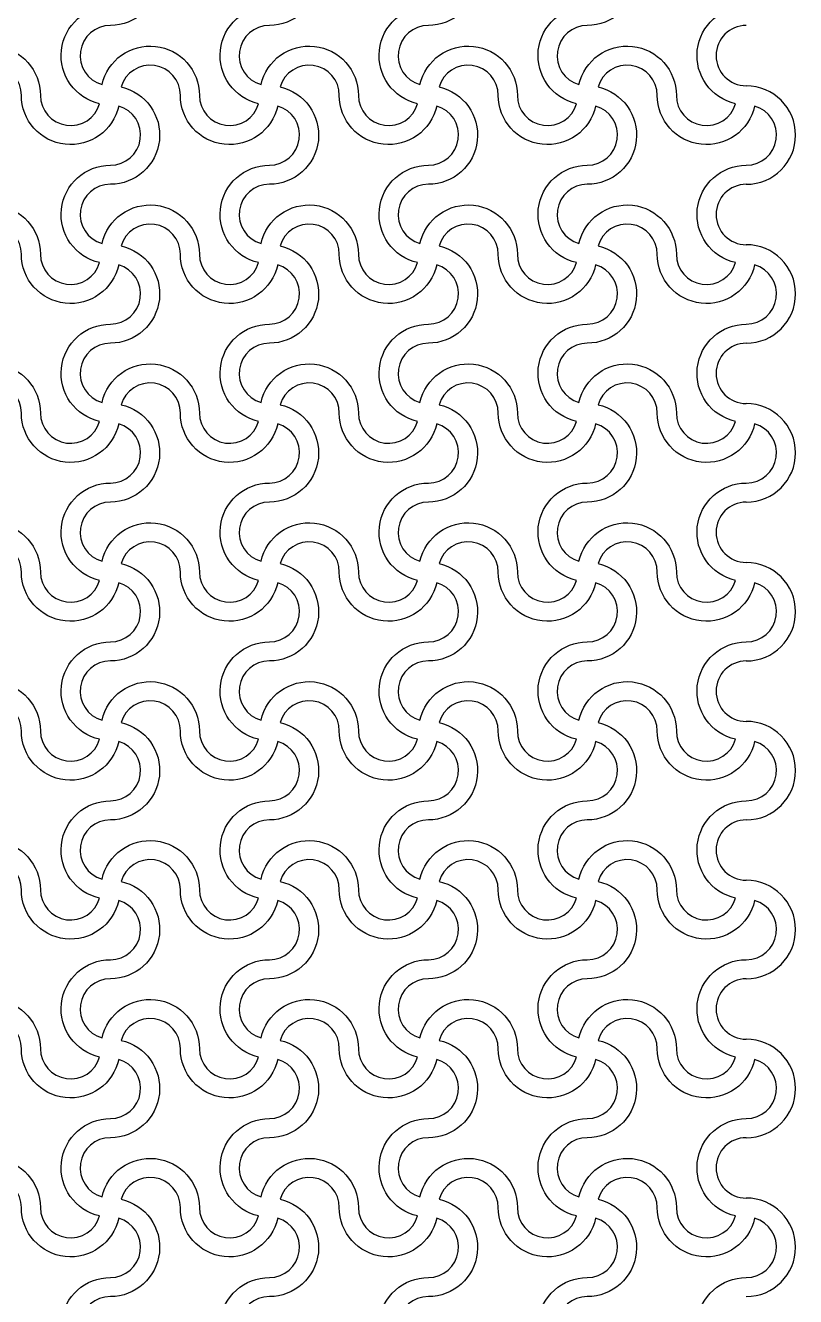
# Model space of a CAD drawing. Header units: millimetres. Extents: x 24 to 345, y 12 to 201.
# Drawn here: x 76.982 to 78.919, y 38.47 to 41.67 of the extents above; entities that cross this region are included whole.
import ezdxf

# ---------------------------------------------------------------- set-up
doc = ezdxf.new("R2010")
doc.units = ezdxf.units.MM
doc.header["$MEASUREMENT"] = 0
doc.layers.add('5th metal (rf+ground)', color=240, linetype='Continuous')

msp = doc.modelspace()

# ---------------------------------------------------------------- linework, layer by layer
at = {"layer": '5th metal (rf+ground)'}
for points in [[(77.21633, 41.86724, -0.8959788), (76.9713, 41.89421, 0.8687853), (76.82227, 41.91524, -0.8959788), (76.7953, 41.67021, 0.8687853), (76.77427, 41.52118, -0.8959788), (77.0193, 41.49421, 0.8687853), (77.16833, 41.47318, -0.8959788), (77.1953, 41.71821, 0.8687853)], [(77.21633, 41.86724, -0.8959788), (76.9713, 41.89421, 0.8687853), (76.82227, 41.91524, -0.8959788), (76.7953, 41.67021, 0.8687853), (76.77427, 41.52118, -0.8959788), (77.0193, 41.49421, 0.8687853), (77.16833, 41.47318, -0.8959788), (77.1953, 41.71821, 0.8687853)], [(77.21633, 41.86724, -0.8959788), (76.9713, 41.89421, 0.8687853), (76.82227, 41.91524, -0.8959788), (76.7953, 41.67021, 0.8687853), (76.77427, 41.52118, -0.8959788), (77.0193, 41.49421, 0.8687853), (77.16833, 41.47318, -0.8959788), (77.1953, 41.71821, 0.8687853)], [(77.21633, 41.86724, -0.8959788), (76.9713, 41.89421, 0.8687853), (76.82227, 41.91524, -0.8959788), (76.7953, 41.67021, 0.8687853), (76.77427, 41.52118, -0.8959788), (77.0193, 41.49421, 0.8687853), (77.16833, 41.47318, -0.8959788), (77.1953, 41.71821, 0.8687853)], [(77.61633, 41.86724, -0.8959788), (77.3713, 41.89421, 0.8687853), (77.22227, 41.91524, -0.8959788), (77.1953, 41.67021, 0.8687853), (77.17427, 41.52118, -0.8959788), (77.4193, 41.49421, 0.8687853), (77.56833, 41.47318, -0.8959788), (77.5953, 41.71821, 0.8687853)], [(77.61633, 41.86724, -0.8959788), (77.3713, 41.89421, 0.8687853), (77.22227, 41.91524, -0.8959788), (77.1953, 41.67021, 0.8687853), (77.17427, 41.52118, -0.8959788), (77.4193, 41.49421, 0.8687853), (77.56833, 41.47318, -0.8959788), (77.5953, 41.71821, 0.8687853)], [(77.61633, 41.86724, -0.8959788), (77.3713, 41.89421, 0.8687853), (77.22227, 41.91524, -0.8959788), (77.1953, 41.67021, 0.8687853), (77.17427, 41.52118, -0.8959788), (77.4193, 41.49421, 0.8687853), (77.56833, 41.47318, -0.8959788), (77.5953, 41.71821, 0.8687853)], [(77.61633, 41.86724, -0.8959788), (77.3713, 41.89421, 0.8687853), (77.22227, 41.91524, -0.8959788), (77.1953, 41.67021, 0.8687853), (77.17427, 41.52118, -0.8959788), (77.4193, 41.49421, 0.8687853), (77.56833, 41.47318, -0.8959788), (77.5953, 41.71821, 0.8687853)], [(78.01633, 41.86724, -0.8959788), (77.7713, 41.89421, 0.8687853), (77.62227, 41.91524, -0.8959788), (77.5953, 41.67021, 0.8687853), (77.57427, 41.52118, -0.8959788), (77.8193, 41.49421, 0.8687853), (77.96833, 41.47318, -0.8959788), (77.9953, 41.71821, 0.8687853)], [(78.01633, 41.86724, -0.8959788), (77.7713, 41.89421, 0.8687853), (77.62227, 41.91524, -0.8959788), (77.5953, 41.67021, 0.8687853), (77.57427, 41.52118, -0.8959788), (77.8193, 41.49421, 0.8687853), (77.96833, 41.47318, -0.8959788), (77.9953, 41.71821, 0.8687853)], [(78.01633, 41.86724, -0.8959788), (77.7713, 41.89421, 0.8687853), (77.62227, 41.91524, -0.8959788), (77.5953, 41.67021, 0.8687853), (77.57427, 41.52118, -0.8959788), (77.8193, 41.49421, 0.8687853), (77.96833, 41.47318, -0.8959788), (77.9953, 41.71821, 0.8687853)], [(78.01633, 41.86724, -0.8959788), (77.7713, 41.89421, 0.8687853), (77.62227, 41.91524, -0.8959788), (77.5953, 41.67021, 0.8687853), (77.57427, 41.52118, -0.8959788), (77.8193, 41.49421, 0.8687853), (77.96833, 41.47318, -0.8959788), (77.9953, 41.71821, 0.8687853)], [(78.41633, 41.86724, -0.8959788), (78.1713, 41.89421, 0.8687853), (78.02227, 41.91524, -0.8959788), (77.9953, 41.67021, 0.8687853), (77.97427, 41.52118, -0.8959788), (78.2193, 41.49421, 0.8687853), (78.36833, 41.47318, -0.8959788), (78.3953, 41.71821, 0.8687853)], [(78.41633, 41.86724, -0.8959788), (78.1713, 41.89421, 0.8687853), (78.02227, 41.91524, -0.8959788), (77.9953, 41.67021, 0.8687853), (77.97427, 41.52118, -0.8959788), (78.2193, 41.49421, 0.8687853), (78.36833, 41.47318, -0.8959788), (78.3953, 41.71821, 0.8687853)], [(78.41633, 41.86724, -0.8959788), (78.1713, 41.89421, 0.8687853), (78.02227, 41.91524, -0.8959788), (77.9953, 41.67021, 0.8687853), (77.97427, 41.52118, -0.8959788), (78.2193, 41.49421, 0.8687853), (78.36833, 41.47318, -0.8959788), (78.3953, 41.71821, 0.8687853)], [(78.41633, 41.86724, -0.8959788), (78.1713, 41.89421, 0.8687853), (78.02227, 41.91524, -0.8959788), (77.9953, 41.67021, 0.8687853), (77.97427, 41.52118, -0.8959788), (78.2193, 41.49421, 0.8687853), (78.36833, 41.47318, -0.8959788), (78.3953, 41.71821, 0.8687853)], [(78.81633, 41.86724, -0.8959788), (78.5713, 41.89421, 0.8687853), (78.42227, 41.91524, -0.8959788), (78.3953, 41.67021, 0.8687853), (78.37427, 41.52118, -0.8959788), (78.6193, 41.49421, 0.8687853), (78.76833, 41.47318, -0.8959788), (78.7953, 41.71821, 0.8687853)], [(78.81633, 41.86724, -0.8959788), (78.5713, 41.89421, 0.8687853), (78.42227, 41.91524, -0.8959788), (78.3953, 41.67021, 0.8687853), (78.37427, 41.52118, -0.8959788), (78.6193, 41.49421, 0.8687853), (78.76833, 41.47318, -0.8959788), (78.7953, 41.71821, 0.8687853)], [(78.81633, 41.86724, -0.8959788), (78.5713, 41.89421, 0.8687853), (78.42227, 41.91524, -0.8959788), (78.3953, 41.67021, 0.8687853), (78.37427, 41.52118, -0.8959788), (78.6193, 41.49421, 0.8687853), (78.76833, 41.47318, -0.8959788), (78.7953, 41.71821, 0.8687853)], [(78.81633, 41.86724, -0.8959788), (78.5713, 41.89421, 0.8687853), (78.42227, 41.91524, -0.8959788), (78.3953, 41.67021, 0.8687853), (78.37427, 41.52118, -0.8959788), (78.6193, 41.49421, 0.8687853), (78.76833, 41.47318, -0.8959788), (78.7953, 41.71821, 0.8687853)], [(77.21633, 41.46724, -0.8959788), (76.9713, 41.49421, 0.8687853), (76.82227, 41.51524, -0.8959788), (76.7953, 41.27021, 0.8687853), (76.77427, 41.12118, -0.8959788), (77.0193, 41.09421, 0.8687853), (77.16833, 41.07318, -0.8959788), (77.1953, 41.31821, 0.8687853)], [(77.21633, 41.46724, -0.8959788), (76.9713, 41.49421, 0.8687853), (76.82227, 41.51524, -0.8959788), (76.7953, 41.27021, 0.8687853), (76.77427, 41.12118, -0.8959788), (77.0193, 41.09421, 0.8687853), (77.16833, 41.07318, -0.8959788), (77.1953, 41.31821, 0.8687853)], [(77.21633, 41.46724, -0.8959788), (76.9713, 41.49421, 0.8687853), (76.82227, 41.51524, -0.8959788), (76.7953, 41.27021, 0.8687853), (76.77427, 41.12118, -0.8959788), (77.0193, 41.09421, 0.8687853), (77.16833, 41.07318, -0.8959788), (77.1953, 41.31821, 0.8687853)], [(77.21633, 41.46724, -0.8959788), (76.9713, 41.49421, 0.8687853), (76.82227, 41.51524, -0.8959788), (76.7953, 41.27021, 0.8687853), (76.77427, 41.12118, -0.8959788), (77.0193, 41.09421, 0.8687853), (77.16833, 41.07318, -0.8959788), (77.1953, 41.31821, 0.8687853)], [(77.61633, 41.46724, -0.8959788), (77.3713, 41.49421, 0.8687853), (77.22227, 41.51524, -0.8959788), (77.1953, 41.27021, 0.8687853), (77.17427, 41.12118, -0.8959788), (77.4193, 41.09421, 0.8687853), (77.56833, 41.07318, -0.8959788), (77.5953, 41.31821, 0.8687853)], [(77.61633, 41.46724, -0.8959788), (77.3713, 41.49421, 0.8687853), (77.22227, 41.51524, -0.8959788), (77.1953, 41.27021, 0.8687853), (77.17427, 41.12118, -0.8959788), (77.4193, 41.09421, 0.8687853), (77.56833, 41.07318, -0.8959788), (77.5953, 41.31821, 0.8687853)], [(77.61633, 41.46724, -0.8959788), (77.3713, 41.49421, 0.8687853), (77.22227, 41.51524, -0.8959788), (77.1953, 41.27021, 0.8687853), (77.17427, 41.12118, -0.8959788), (77.4193, 41.09421, 0.8687853), (77.56833, 41.07318, -0.8959788), (77.5953, 41.31821, 0.8687853)], [(77.61633, 41.46724, -0.8959788), (77.3713, 41.49421, 0.8687853), (77.22227, 41.51524, -0.8959788), (77.1953, 41.27021, 0.8687853), (77.17427, 41.12118, -0.8959788), (77.4193, 41.09421, 0.8687853), (77.56833, 41.07318, -0.8959788), (77.5953, 41.31821, 0.8687853)], [(78.01633, 41.46724, -0.8959788), (77.7713, 41.49421, 0.8687853), (77.62227, 41.51524, -0.8959788), (77.5953, 41.27021, 0.8687853), (77.57427, 41.12118, -0.8959788), (77.8193, 41.09421, 0.8687853), (77.96833, 41.07318, -0.8959788), (77.9953, 41.31821, 0.8687853)], [(78.01633, 41.46724, -0.8959788), (77.7713, 41.49421, 0.8687853), (77.62227, 41.51524, -0.8959788), (77.5953, 41.27021, 0.8687853), (77.57427, 41.12118, -0.8959788), (77.8193, 41.09421, 0.8687853), (77.96833, 41.07318, -0.8959788), (77.9953, 41.31821, 0.8687853)], [(78.01633, 41.46724, -0.8959788), (77.7713, 41.49421, 0.8687853), (77.62227, 41.51524, -0.8959788), (77.5953, 41.27021, 0.8687853), (77.57427, 41.12118, -0.8959788), (77.8193, 41.09421, 0.8687853), (77.96833, 41.07318, -0.8959788), (77.9953, 41.31821, 0.8687853)], [(78.01633, 41.46724, -0.8959788), (77.7713, 41.49421, 0.8687853), (77.62227, 41.51524, -0.8959788), (77.5953, 41.27021, 0.8687853), (77.57427, 41.12118, -0.8959788), (77.8193, 41.09421, 0.8687853), (77.96833, 41.07318, -0.8959788), (77.9953, 41.31821, 0.8687853)], [(78.41633, 41.46724, -0.8959788), (78.1713, 41.49421, 0.8687853), (78.02227, 41.51524, -0.8959788), (77.9953, 41.27021, 0.8687853), (77.97427, 41.12118, -0.8959788), (78.2193, 41.09421, 0.8687853), (78.36833, 41.07318, -0.8959788), (78.3953, 41.31821, 0.8687853)], [(78.41633, 41.46724, -0.8959788), (78.1713, 41.49421, 0.8687853), (78.02227, 41.51524, -0.8959788), (77.9953, 41.27021, 0.8687853), (77.97427, 41.12118, -0.8959788), (78.2193, 41.09421, 0.8687853), (78.36833, 41.07318, -0.8959788), (78.3953, 41.31821, 0.8687853)], [(78.41633, 41.46724, -0.8959788), (78.1713, 41.49421, 0.8687853), (78.02227, 41.51524, -0.8959788), (77.9953, 41.27021, 0.8687853), (77.97427, 41.12118, -0.8959788), (78.2193, 41.09421, 0.8687853), (78.36833, 41.07318, -0.8959788), (78.3953, 41.31821, 0.8687853)], [(78.41633, 41.46724, -0.8959788), (78.1713, 41.49421, 0.8687853), (78.02227, 41.51524, -0.8959788), (77.9953, 41.27021, 0.8687853), (77.97427, 41.12118, -0.8959788), (78.2193, 41.09421, 0.8687853), (78.36833, 41.07318, -0.8959788), (78.3953, 41.31821, 0.8687853)], [(78.81633, 41.46724, -0.8959788), (78.5713, 41.49421, 0.8687853), (78.42227, 41.51524, -0.8959788), (78.3953, 41.27021, 0.8687853), (78.37427, 41.12118, -0.8959788), (78.6193, 41.09421, 0.8687853), (78.76833, 41.07318, -0.8959788), (78.7953, 41.31821, 0.8687853)], [(78.81633, 41.46724, -0.8959788), (78.5713, 41.49421, 0.8687853), (78.42227, 41.51524, -0.8959788), (78.3953, 41.27021, 0.8687853), (78.37427, 41.12118, -0.8959788), (78.6193, 41.09421, 0.8687853), (78.76833, 41.07318, -0.8959788), (78.7953, 41.31821, 0.8687853)], [(78.81633, 41.46724, -0.8959788), (78.5713, 41.49421, 0.8687853), (78.42227, 41.51524, -0.8959788), (78.3953, 41.27021, 0.8687853), (78.37427, 41.12118, -0.8959788), (78.6193, 41.09421, 0.8687853), (78.76833, 41.07318, -0.8959788), (78.7953, 41.31821, 0.8687853)], [(78.81633, 41.46724, -0.8959788), (78.5713, 41.49421, 0.8687853), (78.42227, 41.51524, -0.8959788), (78.3953, 41.27021, 0.8687853), (78.37427, 41.12118, -0.8959788), (78.6193, 41.09421, 0.8687853), (78.76833, 41.07318, -0.8959788), (78.7953, 41.31821, 0.8687853)], [(77.21633, 41.06724, -0.8959788), (76.9713, 41.09421, 0.8687853), (76.82227, 41.11524, -0.8959788), (76.7953, 40.87021, 0.8687853), (76.77427, 40.72118, -0.8959788), (77.0193, 40.69421, 0.8687853), (77.16833, 40.67318, -0.8959788), (77.1953, 40.91821, 0.8687853)], [(77.21633, 41.06724, -0.8959788), (76.9713, 41.09421, 0.8687853), (76.82227, 41.11524, -0.8959788), (76.7953, 40.87021, 0.8687853), (76.77427, 40.72118, -0.8959788), (77.0193, 40.69421, 0.8687853), (77.16833, 40.67318, -0.8959788), (77.1953, 40.91821, 0.8687853)], [(77.21633, 41.06724, -0.8959788), (76.9713, 41.09421, 0.8687853), (76.82227, 41.11524, -0.8959788), (76.7953, 40.87021, 0.8687853), (76.77427, 40.72118, -0.8959788), (77.0193, 40.69421, 0.8687853), (77.16833, 40.67318, -0.8959788), (77.1953, 40.91821, 0.8687853)], [(77.21633, 41.06724, -0.8959788), (76.9713, 41.09421, 0.8687853), (76.82227, 41.11524, -0.8959788), (76.7953, 40.87021, 0.8687853), (76.77427, 40.72118, -0.8959788), (77.0193, 40.69421, 0.8687853), (77.16833, 40.67318, -0.8959788), (77.1953, 40.91821, 0.8687853)], [(77.61633, 41.06724, -0.8959788), (77.3713, 41.09421, 0.8687853), (77.22227, 41.11524, -0.8959788), (77.1953, 40.87021, 0.8687853), (77.17427, 40.72118, -0.8959788), (77.4193, 40.69421, 0.8687853), (77.56833, 40.67318, -0.8959788), (77.5953, 40.91821, 0.8687853)], [(77.61633, 41.06724, -0.8959788), (77.3713, 41.09421, 0.8687853), (77.22227, 41.11524, -0.8959788), (77.1953, 40.87021, 0.8687853), (77.17427, 40.72118, -0.8959788), (77.4193, 40.69421, 0.8687853), (77.56833, 40.67318, -0.8959788), (77.5953, 40.91821, 0.8687853)], [(77.61633, 41.06724, -0.8959788), (77.3713, 41.09421, 0.8687853), (77.22227, 41.11524, -0.8959788), (77.1953, 40.87021, 0.8687853), (77.17427, 40.72118, -0.8959788), (77.4193, 40.69421, 0.8687853), (77.56833, 40.67318, -0.8959788), (77.5953, 40.91821, 0.8687853)], [(77.61633, 41.06724, -0.8959788), (77.3713, 41.09421, 0.8687853), (77.22227, 41.11524, -0.8959788), (77.1953, 40.87021, 0.8687853), (77.17427, 40.72118, -0.8959788), (77.4193, 40.69421, 0.8687853), (77.56833, 40.67318, -0.8959788), (77.5953, 40.91821, 0.8687853)], [(78.01633, 41.06724, -0.8959788), (77.7713, 41.09421, 0.8687853), (77.62227, 41.11524, -0.8959788), (77.5953, 40.87021, 0.8687853), (77.57427, 40.72118, -0.8959788), (77.8193, 40.69421, 0.8687853), (77.96833, 40.67318, -0.8959788), (77.9953, 40.91821, 0.8687853)], [(78.01633, 41.06724, -0.8959788), (77.7713, 41.09421, 0.8687853), (77.62227, 41.11524, -0.8959788), (77.5953, 40.87021, 0.8687853), (77.57427, 40.72118, -0.8959788), (77.8193, 40.69421, 0.8687853), (77.96833, 40.67318, -0.8959788), (77.9953, 40.91821, 0.8687853)], [(78.01633, 41.06724, -0.8959788), (77.7713, 41.09421, 0.8687853), (77.62227, 41.11524, -0.8959788), (77.5953, 40.87021, 0.8687853), (77.57427, 40.72118, -0.8959788), (77.8193, 40.69421, 0.8687853), (77.96833, 40.67318, -0.8959788), (77.9953, 40.91821, 0.8687853)], [(78.01633, 41.06724, -0.8959788), (77.7713, 41.09421, 0.8687853), (77.62227, 41.11524, -0.8959788), (77.5953, 40.87021, 0.8687853), (77.57427, 40.72118, -0.8959788), (77.8193, 40.69421, 0.8687853), (77.96833, 40.67318, -0.8959788), (77.9953, 40.91821, 0.8687853)], [(78.41633, 41.06724, -0.8959788), (78.1713, 41.09421, 0.8687853), (78.02227, 41.11524, -0.8959788), (77.9953, 40.87021, 0.8687853), (77.97427, 40.72118, -0.8959788), (78.2193, 40.69421, 0.8687853), (78.36833, 40.67318, -0.8959788), (78.3953, 40.91821, 0.8687853)], [(78.41633, 41.06724, -0.8959788), (78.1713, 41.09421, 0.8687853), (78.02227, 41.11524, -0.8959788), (77.9953, 40.87021, 0.8687853), (77.97427, 40.72118, -0.8959788), (78.2193, 40.69421, 0.8687853), (78.36833, 40.67318, -0.8959788), (78.3953, 40.91821, 0.8687853)], [(78.41633, 41.06724, -0.8959788), (78.1713, 41.09421, 0.8687853), (78.02227, 41.11524, -0.8959788), (77.9953, 40.87021, 0.8687853), (77.97427, 40.72118, -0.8959788), (78.2193, 40.69421, 0.8687853), (78.36833, 40.67318, -0.8959788), (78.3953, 40.91821, 0.8687853)], [(78.41633, 41.06724, -0.8959788), (78.1713, 41.09421, 0.8687853), (78.02227, 41.11524, -0.8959788), (77.9953, 40.87021, 0.8687853), (77.97427, 40.72118, -0.8959788), (78.2193, 40.69421, 0.8687853), (78.36833, 40.67318, -0.8959788), (78.3953, 40.91821, 0.8687853)], [(78.81633, 41.06724, -0.8959788), (78.5713, 41.09421, 0.8687853), (78.42227, 41.11524, -0.8959788), (78.3953, 40.87021, 0.8687853), (78.37427, 40.72118, -0.8959788), (78.6193, 40.69421, 0.8687853), (78.76833, 40.67318, -0.8959788), (78.7953, 40.91821, 0.8687853)], [(78.81633, 41.06724, -0.8959788), (78.5713, 41.09421, 0.8687853), (78.42227, 41.11524, -0.8959788), (78.3953, 40.87021, 0.8687853), (78.37427, 40.72118, -0.8959788), (78.6193, 40.69421, 0.8687853), (78.76833, 40.67318, -0.8959788), (78.7953, 40.91821, 0.8687853)], [(78.81633, 41.06724, -0.8959788), (78.5713, 41.09421, 0.8687853), (78.42227, 41.11524, -0.8959788), (78.3953, 40.87021, 0.8687853), (78.37427, 40.72118, -0.8959788), (78.6193, 40.69421, 0.8687853), (78.76833, 40.67318, -0.8959788), (78.7953, 40.91821, 0.8687853)], [(78.81633, 41.06724, -0.8959788), (78.5713, 41.09421, 0.8687853), (78.42227, 41.11524, -0.8959788), (78.3953, 40.87021, 0.8687853), (78.37427, 40.72118, -0.8959788), (78.6193, 40.69421, 0.8687853), (78.76833, 40.67318, -0.8959788), (78.7953, 40.91821, 0.8687853)], [(77.21633, 40.66724, -0.8959788), (76.9713, 40.69421, 0.8687853), (76.82227, 40.71524, -0.8959788), (76.7953, 40.47021, 0.8687853), (76.77427, 40.32118, -0.8959788), (77.0193, 40.29421, 0.8687853), (77.16833, 40.27318, -0.8959788), (77.1953, 40.51821, 0.8687853)], [(77.21633, 40.66724, -0.8959788), (76.9713, 40.69421, 0.8687853), (76.82227, 40.71524, -0.8959788), (76.7953, 40.47021, 0.8687853), (76.77427, 40.32118, -0.8959788), (77.0193, 40.29421, 0.8687853), (77.16833, 40.27318, -0.8959788), (77.1953, 40.51821, 0.8687853)], [(77.21633, 40.66724, -0.8959788), (76.9713, 40.69421, 0.8687853), (76.82227, 40.71524, -0.8959788), (76.7953, 40.47021, 0.8687853), (76.77427, 40.32118, -0.8959788), (77.0193, 40.29421, 0.8687853), (77.16833, 40.27318, -0.8959788), (77.1953, 40.51821, 0.8687853)], [(77.21633, 40.66724, -0.8959788), (76.9713, 40.69421, 0.8687853), (76.82227, 40.71524, -0.8959788), (76.7953, 40.47021, 0.8687853), (76.77427, 40.32118, -0.8959788), (77.0193, 40.29421, 0.8687853), (77.16833, 40.27318, -0.8959788), (77.1953, 40.51821, 0.8687853)], [(77.61633, 40.66724, -0.8959788), (77.3713, 40.69421, 0.8687853), (77.22227, 40.71524, -0.8959788), (77.1953, 40.47021, 0.8687853), (77.17427, 40.32118, -0.8959788), (77.4193, 40.29421, 0.8687853), (77.56833, 40.27318, -0.8959788), (77.5953, 40.51821, 0.8687853)], [(77.61633, 40.66724, -0.8959788), (77.3713, 40.69421, 0.8687853), (77.22227, 40.71524, -0.8959788), (77.1953, 40.47021, 0.8687853), (77.17427, 40.32118, -0.8959788), (77.4193, 40.29421, 0.8687853), (77.56833, 40.27318, -0.8959788), (77.5953, 40.51821, 0.8687853)], [(77.61633, 40.66724, -0.8959788), (77.3713, 40.69421, 0.8687853), (77.22227, 40.71524, -0.8959788), (77.1953, 40.47021, 0.8687853), (77.17427, 40.32118, -0.8959788), (77.4193, 40.29421, 0.8687853), (77.56833, 40.27318, -0.8959788), (77.5953, 40.51821, 0.8687853)], [(77.61633, 40.66724, -0.8959788), (77.3713, 40.69421, 0.8687853), (77.22227, 40.71524, -0.8959788), (77.1953, 40.47021, 0.8687853), (77.17427, 40.32118, -0.8959788), (77.4193, 40.29421, 0.8687853), (77.56833, 40.27318, -0.8959788), (77.5953, 40.51821, 0.8687853)], [(78.01633, 40.66724, -0.8959788), (77.7713, 40.69421, 0.8687853), (77.62227, 40.71524, -0.8959788), (77.5953, 40.47021, 0.8687853), (77.57427, 40.32118, -0.8959788), (77.8193, 40.29421, 0.8687853), (77.96833, 40.27318, -0.8959788), (77.9953, 40.51821, 0.8687853)], [(78.01633, 40.66724, -0.8959788), (77.7713, 40.69421, 0.8687853), (77.62227, 40.71524, -0.8959788), (77.5953, 40.47021, 0.8687853), (77.57427, 40.32118, -0.8959788), (77.8193, 40.29421, 0.8687853), (77.96833, 40.27318, -0.8959788), (77.9953, 40.51821, 0.8687853)], [(78.01633, 40.66724, -0.8959788), (77.7713, 40.69421, 0.8687853), (77.62227, 40.71524, -0.8959788), (77.5953, 40.47021, 0.8687853), (77.57427, 40.32118, -0.8959788), (77.8193, 40.29421, 0.8687853), (77.96833, 40.27318, -0.8959788), (77.9953, 40.51821, 0.8687853)], [(78.01633, 40.66724, -0.8959788), (77.7713, 40.69421, 0.8687853), (77.62227, 40.71524, -0.8959788), (77.5953, 40.47021, 0.8687853), (77.57427, 40.32118, -0.8959788), (77.8193, 40.29421, 0.8687853), (77.96833, 40.27318, -0.8959788), (77.9953, 40.51821, 0.8687853)], [(78.41633, 40.66724, -0.8959788), (78.1713, 40.69421, 0.8687853), (78.02227, 40.71524, -0.8959788), (77.9953, 40.47021, 0.8687853), (77.97427, 40.32118, -0.8959788), (78.2193, 40.29421, 0.8687853), (78.36833, 40.27318, -0.8959788), (78.3953, 40.51821, 0.8687853)], [(78.41633, 40.66724, -0.8959788), (78.1713, 40.69421, 0.8687853), (78.02227, 40.71524, -0.8959788), (77.9953, 40.47021, 0.8687853), (77.97427, 40.32118, -0.8959788), (78.2193, 40.29421, 0.8687853), (78.36833, 40.27318, -0.8959788), (78.3953, 40.51821, 0.8687853)], [(78.41633, 40.66724, -0.8959788), (78.1713, 40.69421, 0.8687853), (78.02227, 40.71524, -0.8959788), (77.9953, 40.47021, 0.8687853), (77.97427, 40.32118, -0.8959788), (78.2193, 40.29421, 0.8687853), (78.36833, 40.27318, -0.8959788), (78.3953, 40.51821, 0.8687853)], [(78.41633, 40.66724, -0.8959788), (78.1713, 40.69421, 0.8687853), (78.02227, 40.71524, -0.8959788), (77.9953, 40.47021, 0.8687853), (77.97427, 40.32118, -0.8959788), (78.2193, 40.29421, 0.8687853), (78.36833, 40.27318, -0.8959788), (78.3953, 40.51821, 0.8687853)], [(78.81633, 40.66724, -0.8959788), (78.5713, 40.69421, 0.8687853), (78.42227, 40.71524, -0.8959788), (78.3953, 40.47021, 0.8687853), (78.37427, 40.32118, -0.8959788), (78.6193, 40.29421, 0.8687853), (78.76833, 40.27318, -0.8959788), (78.7953, 40.51821, 0.8687853)], [(78.81633, 40.66724, -0.8959788), (78.5713, 40.69421, 0.8687853), (78.42227, 40.71524, -0.8959788), (78.3953, 40.47021, 0.8687853), (78.37427, 40.32118, -0.8959788), (78.6193, 40.29421, 0.8687853), (78.76833, 40.27318, -0.8959788), (78.7953, 40.51821, 0.8687853)], [(78.81633, 40.66724, -0.8959788), (78.5713, 40.69421, 0.8687853), (78.42227, 40.71524, -0.8959788), (78.3953, 40.47021, 0.8687853), (78.37427, 40.32118, -0.8959788), (78.6193, 40.29421, 0.8687853), (78.76833, 40.27318, -0.8959788), (78.7953, 40.51821, 0.8687853)], [(78.81633, 40.66724, -0.8959788), (78.5713, 40.69421, 0.8687853), (78.42227, 40.71524, -0.8959788), (78.3953, 40.47021, 0.8687853), (78.37427, 40.32118, -0.8959788), (78.6193, 40.29421, 0.8687853), (78.76833, 40.27318, -0.8959788), (78.7953, 40.51821, 0.8687853)], [(77.21633, 40.26724, -0.8959788), (76.9713, 40.29421, 0.8687853), (76.82227, 40.31524, -0.8959788), (76.7953, 40.07021, 0.8687853), (76.77427, 39.92118, -0.8959788), (77.0193, 39.89421, 0.8687853), (77.16833, 39.87318, -0.8959788), (77.1953, 40.11821, 0.8687853)], [(77.21633, 40.26724, -0.8959788), (76.9713, 40.29421, 0.8687853), (76.82227, 40.31524, -0.8959788), (76.7953, 40.07021, 0.8687853), (76.77427, 39.92118, -0.8959788), (77.0193, 39.89421, 0.8687853), (77.16833, 39.87318, -0.8959788), (77.1953, 40.11821, 0.8687853)], [(77.21633, 40.26724, -0.8959788), (76.9713, 40.29421, 0.8687853), (76.82227, 40.31524, -0.8959788), (76.7953, 40.07021, 0.8687853), (76.77427, 39.92118, -0.8959788), (77.0193, 39.89421, 0.8687853), (77.16833, 39.87318, -0.8959788), (77.1953, 40.11821, 0.8687853)], [(77.21633, 40.26724, -0.8959788), (76.9713, 40.29421, 0.8687853), (76.82227, 40.31524, -0.8959788), (76.7953, 40.07021, 0.8687853), (76.77427, 39.92118, -0.8959788), (77.0193, 39.89421, 0.8687853), (77.16833, 39.87318, -0.8959788), (77.1953, 40.11821, 0.8687853)], [(77.61633, 40.26724, -0.8959788), (77.3713, 40.29421, 0.8687853), (77.22227, 40.31524, -0.8959788), (77.1953, 40.07021, 0.8687853), (77.17427, 39.92118, -0.8959788), (77.4193, 39.89421, 0.8687853), (77.56833, 39.87318, -0.8959788), (77.5953, 40.11821, 0.8687853)], [(77.61633, 40.26724, -0.8959788), (77.3713, 40.29421, 0.8687853), (77.22227, 40.31524, -0.8959788), (77.1953, 40.07021, 0.8687853), (77.17427, 39.92118, -0.8959788), (77.4193, 39.89421, 0.8687853), (77.56833, 39.87318, -0.8959788), (77.5953, 40.11821, 0.8687853)], [(77.61633, 40.26724, -0.8959788), (77.3713, 40.29421, 0.8687853), (77.22227, 40.31524, -0.8959788), (77.1953, 40.07021, 0.8687853), (77.17427, 39.92118, -0.8959788), (77.4193, 39.89421, 0.8687853), (77.56833, 39.87318, -0.8959788), (77.5953, 40.11821, 0.8687853)], [(77.61633, 40.26724, -0.8959788), (77.3713, 40.29421, 0.8687853), (77.22227, 40.31524, -0.8959788), (77.1953, 40.07021, 0.8687853), (77.17427, 39.92118, -0.8959788), (77.4193, 39.89421, 0.8687853), (77.56833, 39.87318, -0.8959788), (77.5953, 40.11821, 0.8687853)], [(78.01633, 40.26724, -0.8959788), (77.7713, 40.29421, 0.8687853), (77.62227, 40.31524, -0.8959788), (77.5953, 40.07021, 0.8687853), (77.57427, 39.92118, -0.8959788), (77.8193, 39.89421, 0.8687853), (77.96833, 39.87318, -0.8959788), (77.9953, 40.11821, 0.8687853)], [(78.01633, 40.26724, -0.8959788), (77.7713, 40.29421, 0.8687853), (77.62227, 40.31524, -0.8959788), (77.5953, 40.07021, 0.8687853), (77.57427, 39.92118, -0.8959788), (77.8193, 39.89421, 0.8687853), (77.96833, 39.87318, -0.8959788), (77.9953, 40.11821, 0.8687853)], [(78.01633, 40.26724, -0.8959788), (77.7713, 40.29421, 0.8687853), (77.62227, 40.31524, -0.8959788), (77.5953, 40.07021, 0.8687853), (77.57427, 39.92118, -0.8959788), (77.8193, 39.89421, 0.8687853), (77.96833, 39.87318, -0.8959788), (77.9953, 40.11821, 0.8687853)], [(78.01633, 40.26724, -0.8959788), (77.7713, 40.29421, 0.8687853), (77.62227, 40.31524, -0.8959788), (77.5953, 40.07021, 0.8687853), (77.57427, 39.92118, -0.8959788), (77.8193, 39.89421, 0.8687853), (77.96833, 39.87318, -0.8959788), (77.9953, 40.11821, 0.8687853)], [(78.41633, 40.26724, -0.8959788), (78.1713, 40.29421, 0.8687853), (78.02227, 40.31524, -0.8959788), (77.9953, 40.07021, 0.8687853), (77.97427, 39.92118, -0.8959788), (78.2193, 39.89421, 0.8687853), (78.36833, 39.87318, -0.8959788), (78.3953, 40.11821, 0.8687853)], [(78.41633, 40.26724, -0.8959788), (78.1713, 40.29421, 0.8687853), (78.02227, 40.31524, -0.8959788), (77.9953, 40.07021, 0.8687853), (77.97427, 39.92118, -0.8959788), (78.2193, 39.89421, 0.8687853), (78.36833, 39.87318, -0.8959788), (78.3953, 40.11821, 0.8687853)], [(78.41633, 40.26724, -0.8959788), (78.1713, 40.29421, 0.8687853), (78.02227, 40.31524, -0.8959788), (77.9953, 40.07021, 0.8687853), (77.97427, 39.92118, -0.8959788), (78.2193, 39.89421, 0.8687853), (78.36833, 39.87318, -0.8959788), (78.3953, 40.11821, 0.8687853)], [(78.41633, 40.26724, -0.8959788), (78.1713, 40.29421, 0.8687853), (78.02227, 40.31524, -0.8959788), (77.9953, 40.07021, 0.8687853), (77.97427, 39.92118, -0.8959788), (78.2193, 39.89421, 0.8687853), (78.36833, 39.87318, -0.8959788), (78.3953, 40.11821, 0.8687853)], [(78.81633, 40.26724, -0.8959788), (78.5713, 40.29421, 0.8687853), (78.42227, 40.31524, -0.8959788), (78.3953, 40.07021, 0.8687853), (78.37427, 39.92118, -0.8959788), (78.6193, 39.89421, 0.8687853), (78.76833, 39.87318, -0.8959788), (78.7953, 40.11821, 0.8687853)], [(78.81633, 40.26724, -0.8959788), (78.5713, 40.29421, 0.8687853), (78.42227, 40.31524, -0.8959788), (78.3953, 40.07021, 0.8687853), (78.37427, 39.92118, -0.8959788), (78.6193, 39.89421, 0.8687853), (78.76833, 39.87318, -0.8959788), (78.7953, 40.11821, 0.8687853)], [(78.81633, 40.26724, -0.8959788), (78.5713, 40.29421, 0.8687853), (78.42227, 40.31524, -0.8959788), (78.3953, 40.07021, 0.8687853), (78.37427, 39.92118, -0.8959788), (78.6193, 39.89421, 0.8687853), (78.76833, 39.87318, -0.8959788), (78.7953, 40.11821, 0.8687853)], [(78.81633, 40.26724, -0.8959788), (78.5713, 40.29421, 0.8687853), (78.42227, 40.31524, -0.8959788), (78.3953, 40.07021, 0.8687853), (78.37427, 39.92118, -0.8959788), (78.6193, 39.89421, 0.8687853), (78.76833, 39.87318, -0.8959788), (78.7953, 40.11821, 0.8687853)], [(77.21633, 39.86724, -0.8959788), (76.9713, 39.89421, 0.8687853), (76.82227, 39.91524, -0.8959788), (76.7953, 39.67021, 0.8687853), (76.77427, 39.52118, -0.8959788), (77.0193, 39.49421, 0.8687853), (77.16833, 39.47318, -0.8959788), (77.1953, 39.71821, 0.8687853)], [(77.21633, 39.86724, -0.8959788), (76.9713, 39.89421, 0.8687853), (76.82227, 39.91524, -0.8959788), (76.7953, 39.67021, 0.8687853), (76.77427, 39.52118, -0.8959788), (77.0193, 39.49421, 0.8687853), (77.16833, 39.47318, -0.8959788), (77.1953, 39.71821, 0.8687853)], [(77.21633, 39.86724, -0.8959788), (76.9713, 39.89421, 0.8687853), (76.82227, 39.91524, -0.8959788), (76.7953, 39.67021, 0.8687853), (76.77427, 39.52118, -0.8959788), (77.0193, 39.49421, 0.8687853), (77.16833, 39.47318, -0.8959788), (77.1953, 39.71821, 0.8687853)], [(77.21633, 39.86724, -0.8959788), (76.9713, 39.89421, 0.8687853), (76.82227, 39.91524, -0.8959788), (76.7953, 39.67021, 0.8687853), (76.77427, 39.52118, -0.8959788), (77.0193, 39.49421, 0.8687853), (77.16833, 39.47318, -0.8959788), (77.1953, 39.71821, 0.8687853)], [(77.61633, 39.86724, -0.8959788), (77.3713, 39.89421, 0.8687853), (77.22227, 39.91524, -0.8959788), (77.1953, 39.67021, 0.8687853), (77.17427, 39.52118, -0.8959788), (77.4193, 39.49421, 0.8687853), (77.56833, 39.47318, -0.8959788), (77.5953, 39.71821, 0.8687853)], [(77.61633, 39.86724, -0.8959788), (77.3713, 39.89421, 0.8687853), (77.22227, 39.91524, -0.8959788), (77.1953, 39.67021, 0.8687853), (77.17427, 39.52118, -0.8959788), (77.4193, 39.49421, 0.8687853), (77.56833, 39.47318, -0.8959788), (77.5953, 39.71821, 0.8687853)], [(77.61633, 39.86724, -0.8959788), (77.3713, 39.89421, 0.8687853), (77.22227, 39.91524, -0.8959788), (77.1953, 39.67021, 0.8687853), (77.17427, 39.52118, -0.8959788), (77.4193, 39.49421, 0.8687853), (77.56833, 39.47318, -0.8959788), (77.5953, 39.71821, 0.8687853)], [(77.61633, 39.86724, -0.8959788), (77.3713, 39.89421, 0.8687853), (77.22227, 39.91524, -0.8959788), (77.1953, 39.67021, 0.8687853), (77.17427, 39.52118, -0.8959788), (77.4193, 39.49421, 0.8687853), (77.56833, 39.47318, -0.8959788), (77.5953, 39.71821, 0.8687853)], [(78.01633, 39.86724, -0.8959788), (77.7713, 39.89421, 0.8687853), (77.62227, 39.91524, -0.8959788), (77.5953, 39.67021, 0.8687853), (77.57427, 39.52118, -0.8959788), (77.8193, 39.49421, 0.8687853), (77.96833, 39.47318, -0.8959788), (77.9953, 39.71821, 0.8687853)], [(78.01633, 39.86724, -0.8959788), (77.7713, 39.89421, 0.8687853), (77.62227, 39.91524, -0.8959788), (77.5953, 39.67021, 0.8687853), (77.57427, 39.52118, -0.8959788), (77.8193, 39.49421, 0.8687853), (77.96833, 39.47318, -0.8959788), (77.9953, 39.71821, 0.8687853)], [(78.01633, 39.86724, -0.8959788), (77.7713, 39.89421, 0.8687853), (77.62227, 39.91524, -0.8959788), (77.5953, 39.67021, 0.8687853), (77.57427, 39.52118, -0.8959788), (77.8193, 39.49421, 0.8687853), (77.96833, 39.47318, -0.8959788), (77.9953, 39.71821, 0.8687853)], [(78.01633, 39.86724, -0.8959788), (77.7713, 39.89421, 0.8687853), (77.62227, 39.91524, -0.8959788), (77.5953, 39.67021, 0.8687853), (77.57427, 39.52118, -0.8959788), (77.8193, 39.49421, 0.8687853), (77.96833, 39.47318, -0.8959788), (77.9953, 39.71821, 0.8687853)], [(78.41633, 39.86724, -0.8959788), (78.1713, 39.89421, 0.8687853), (78.02227, 39.91524, -0.8959788), (77.9953, 39.67021, 0.8687853), (77.97427, 39.52118, -0.8959788), (78.2193, 39.49421, 0.8687853), (78.36833, 39.47318, -0.8959788), (78.3953, 39.71821, 0.8687853)], [(78.41633, 39.86724, -0.8959788), (78.1713, 39.89421, 0.8687853), (78.02227, 39.91524, -0.8959788), (77.9953, 39.67021, 0.8687853), (77.97427, 39.52118, -0.8959788), (78.2193, 39.49421, 0.8687853), (78.36833, 39.47318, -0.8959788), (78.3953, 39.71821, 0.8687853)], [(78.41633, 39.86724, -0.8959788), (78.1713, 39.89421, 0.8687853), (78.02227, 39.91524, -0.8959788), (77.9953, 39.67021, 0.8687853), (77.97427, 39.52118, -0.8959788), (78.2193, 39.49421, 0.8687853), (78.36833, 39.47318, -0.8959788), (78.3953, 39.71821, 0.8687853)], [(78.41633, 39.86724, -0.8959788), (78.1713, 39.89421, 0.8687853), (78.02227, 39.91524, -0.8959788), (77.9953, 39.67021, 0.8687853), (77.97427, 39.52118, -0.8959788), (78.2193, 39.49421, 0.8687853), (78.36833, 39.47318, -0.8959788), (78.3953, 39.71821, 0.8687853)], [(78.81633, 39.86724, -0.8959788), (78.5713, 39.89421, 0.8687853), (78.42227, 39.91524, -0.8959788), (78.3953, 39.67021, 0.8687853), (78.37427, 39.52118, -0.8959788), (78.6193, 39.49421, 0.8687853), (78.76833, 39.47318, -0.8959788), (78.7953, 39.71821, 0.8687853)], [(78.81633, 39.86724, -0.8959788), (78.5713, 39.89421, 0.8687853), (78.42227, 39.91524, -0.8959788), (78.3953, 39.67021, 0.8687853), (78.37427, 39.52118, -0.8959788), (78.6193, 39.49421, 0.8687853), (78.76833, 39.47318, -0.8959788), (78.7953, 39.71821, 0.8687853)], [(78.81633, 39.86724, -0.8959788), (78.5713, 39.89421, 0.8687853), (78.42227, 39.91524, -0.8959788), (78.3953, 39.67021, 0.8687853), (78.37427, 39.52118, -0.8959788), (78.6193, 39.49421, 0.8687853), (78.76833, 39.47318, -0.8959788), (78.7953, 39.71821, 0.8687853)], [(78.81633, 39.86724, -0.8959788), (78.5713, 39.89421, 0.8687853), (78.42227, 39.91524, -0.8959788), (78.3953, 39.67021, 0.8687853), (78.37427, 39.52118, -0.8959788), (78.6193, 39.49421, 0.8687853), (78.76833, 39.47318, -0.8959788), (78.7953, 39.71821, 0.8687853)], [(77.21633, 39.46724, -0.8959788), (76.9713, 39.49421, 0.8687853), (76.82227, 39.51524, -0.8959788), (76.7953, 39.27021, 0.8687853), (76.77427, 39.12118, -0.8959788), (77.0193, 39.09421, 0.8687853), (77.16833, 39.07318, -0.8959788), (77.1953, 39.31821, 0.8687853)], [(77.21633, 39.46724, -0.8959788), (76.9713, 39.49421, 0.8687853), (76.82227, 39.51524, -0.8959788), (76.7953, 39.27021, 0.8687853), (76.77427, 39.12118, -0.8959788), (77.0193, 39.09421, 0.8687853), (77.16833, 39.07318, -0.8959788), (77.1953, 39.31821, 0.8687853)], [(77.21633, 39.46724, -0.8959788), (76.9713, 39.49421, 0.8687853), (76.82227, 39.51524, -0.8959788), (76.7953, 39.27021, 0.8687853), (76.77427, 39.12118, -0.8959788), (77.0193, 39.09421, 0.8687853), (77.16833, 39.07318, -0.8959788), (77.1953, 39.31821, 0.8687853)], [(77.21633, 39.46724, -0.8959788), (76.9713, 39.49421, 0.8687853), (76.82227, 39.51524, -0.8959788), (76.7953, 39.27021, 0.8687853), (76.77427, 39.12118, -0.8959788), (77.0193, 39.09421, 0.8687853), (77.16833, 39.07318, -0.8959788), (77.1953, 39.31821, 0.8687853)], [(77.61633, 39.46724, -0.8959788), (77.3713, 39.49421, 0.8687853), (77.22227, 39.51524, -0.8959788), (77.1953, 39.27021, 0.8687853), (77.17427, 39.12118, -0.8959788), (77.4193, 39.09421, 0.8687853), (77.56833, 39.07318, -0.8959788), (77.5953, 39.31821, 0.8687853)], [(77.61633, 39.46724, -0.8959788), (77.3713, 39.49421, 0.8687853), (77.22227, 39.51524, -0.8959788), (77.1953, 39.27021, 0.8687853), (77.17427, 39.12118, -0.8959788), (77.4193, 39.09421, 0.8687853), (77.56833, 39.07318, -0.8959788), (77.5953, 39.31821, 0.8687853)], [(77.61633, 39.46724, -0.8959788), (77.3713, 39.49421, 0.8687853), (77.22227, 39.51524, -0.8959788), (77.1953, 39.27021, 0.8687853), (77.17427, 39.12118, -0.8959788), (77.4193, 39.09421, 0.8687853), (77.56833, 39.07318, -0.8959788), (77.5953, 39.31821, 0.8687853)], [(77.61633, 39.46724, -0.8959788), (77.3713, 39.49421, 0.8687853), (77.22227, 39.51524, -0.8959788), (77.1953, 39.27021, 0.8687853), (77.17427, 39.12118, -0.8959788), (77.4193, 39.09421, 0.8687853), (77.56833, 39.07318, -0.8959788), (77.5953, 39.31821, 0.8687853)], [(78.01633, 39.46724, -0.8959788), (77.7713, 39.49421, 0.8687853), (77.62227, 39.51524, -0.8959788), (77.5953, 39.27021, 0.8687853), (77.57427, 39.12118, -0.8959788), (77.8193, 39.09421, 0.8687853), (77.96833, 39.07318, -0.8959788), (77.9953, 39.31821, 0.8687853)], [(78.01633, 39.46724, -0.8959788), (77.7713, 39.49421, 0.8687853), (77.62227, 39.51524, -0.8959788), (77.5953, 39.27021, 0.8687853), (77.57427, 39.12118, -0.8959788), (77.8193, 39.09421, 0.8687853), (77.96833, 39.07318, -0.8959788), (77.9953, 39.31821, 0.8687853)], [(78.01633, 39.46724, -0.8959788), (77.7713, 39.49421, 0.8687853), (77.62227, 39.51524, -0.8959788), (77.5953, 39.27021, 0.8687853), (77.57427, 39.12118, -0.8959788), (77.8193, 39.09421, 0.8687853), (77.96833, 39.07318, -0.8959788), (77.9953, 39.31821, 0.8687853)], [(78.01633, 39.46724, -0.8959788), (77.7713, 39.49421, 0.8687853), (77.62227, 39.51524, -0.8959788), (77.5953, 39.27021, 0.8687853), (77.57427, 39.12118, -0.8959788), (77.8193, 39.09421, 0.8687853), (77.96833, 39.07318, -0.8959788), (77.9953, 39.31821, 0.8687853)], [(78.41633, 39.46724, -0.8959788), (78.1713, 39.49421, 0.8687853), (78.02227, 39.51524, -0.8959788), (77.9953, 39.27021, 0.8687853), (77.97427, 39.12118, -0.8959788), (78.2193, 39.09421, 0.8687853), (78.36833, 39.07318, -0.8959788), (78.3953, 39.31821, 0.8687853)], [(78.41633, 39.46724, -0.8959788), (78.1713, 39.49421, 0.8687853), (78.02227, 39.51524, -0.8959788), (77.9953, 39.27021, 0.8687853), (77.97427, 39.12118, -0.8959788), (78.2193, 39.09421, 0.8687853), (78.36833, 39.07318, -0.8959788), (78.3953, 39.31821, 0.8687853)], [(78.41633, 39.46724, -0.8959788), (78.1713, 39.49421, 0.8687853), (78.02227, 39.51524, -0.8959788), (77.9953, 39.27021, 0.8687853), (77.97427, 39.12118, -0.8959788), (78.2193, 39.09421, 0.8687853), (78.36833, 39.07318, -0.8959788), (78.3953, 39.31821, 0.8687853)], [(78.41633, 39.46724, -0.8959788), (78.1713, 39.49421, 0.8687853), (78.02227, 39.51524, -0.8959788), (77.9953, 39.27021, 0.8687853), (77.97427, 39.12118, -0.8959788), (78.2193, 39.09421, 0.8687853), (78.36833, 39.07318, -0.8959788), (78.3953, 39.31821, 0.8687853)], [(78.81633, 39.46724, -0.8959788), (78.5713, 39.49421, 0.8687853), (78.42227, 39.51524, -0.8959788), (78.3953, 39.27021, 0.8687853), (78.37427, 39.12118, -0.8959788), (78.6193, 39.09421, 0.8687853), (78.76833, 39.07318, -0.8959788), (78.7953, 39.31821, 0.8687853)], [(78.81633, 39.46724, -0.8959788), (78.5713, 39.49421, 0.8687853), (78.42227, 39.51524, -0.8959788), (78.3953, 39.27021, 0.8687853), (78.37427, 39.12118, -0.8959788), (78.6193, 39.09421, 0.8687853), (78.76833, 39.07318, -0.8959788), (78.7953, 39.31821, 0.8687853)], [(78.81633, 39.46724, -0.8959788), (78.5713, 39.49421, 0.8687853), (78.42227, 39.51524, -0.8959788), (78.3953, 39.27021, 0.8687853), (78.37427, 39.12118, -0.8959788), (78.6193, 39.09421, 0.8687853), (78.76833, 39.07318, -0.8959788), (78.7953, 39.31821, 0.8687853)], [(78.81633, 39.46724, -0.8959788), (78.5713, 39.49421, 0.8687853), (78.42227, 39.51524, -0.8959788), (78.3953, 39.27021, 0.8687853), (78.37427, 39.12118, -0.8959788), (78.6193, 39.09421, 0.8687853), (78.76833, 39.07318, -0.8959788), (78.7953, 39.31821, 0.8687853)], [(77.21633, 39.06724, -0.8959788), (76.9713, 39.09421, 0.8687853), (76.82227, 39.11524, -0.8959788), (76.7953, 38.87021, 0.8687853), (76.77427, 38.72118, -0.8959788), (77.0193, 38.69421, 0.8687853), (77.16833, 38.67318, -0.8959788), (77.1953, 38.91821, 0.8687853)], [(77.21633, 39.06724, -0.8959788), (76.9713, 39.09421, 0.8687853), (76.82227, 39.11524, -0.8959788), (76.7953, 38.87021, 0.8687853), (76.77427, 38.72118, -0.8959788), (77.0193, 38.69421, 0.8687853), (77.16833, 38.67318, -0.8959788), (77.1953, 38.91821, 0.8687853)], [(77.21633, 39.06724, -0.8959788), (76.9713, 39.09421, 0.8687853), (76.82227, 39.11524, -0.8959788), (76.7953, 38.87021, 0.8687853), (76.77427, 38.72118, -0.8959788), (77.0193, 38.69421, 0.8687853), (77.16833, 38.67318, -0.8959788), (77.1953, 38.91821, 0.8687853)], [(77.21633, 39.06724, -0.8959788), (76.9713, 39.09421, 0.8687853), (76.82227, 39.11524, -0.8959788), (76.7953, 38.87021, 0.8687853), (76.77427, 38.72118, -0.8959788), (77.0193, 38.69421, 0.8687853), (77.16833, 38.67318, -0.8959788), (77.1953, 38.91821, 0.8687853)], [(77.61633, 39.06724, -0.8959788), (77.3713, 39.09421, 0.8687853), (77.22227, 39.11524, -0.8959788), (77.1953, 38.87021, 0.8687853), (77.17427, 38.72118, -0.8959788), (77.4193, 38.69421, 0.8687853), (77.56833, 38.67318, -0.8959788), (77.5953, 38.91821, 0.8687853)], [(77.61633, 39.06724, -0.8959788), (77.3713, 39.09421, 0.8687853), (77.22227, 39.11524, -0.8959788), (77.1953, 38.87021, 0.8687853), (77.17427, 38.72118, -0.8959788), (77.4193, 38.69421, 0.8687853), (77.56833, 38.67318, -0.8959788), (77.5953, 38.91821, 0.8687853)], [(77.61633, 39.06724, -0.8959788), (77.3713, 39.09421, 0.8687853), (77.22227, 39.11524, -0.8959788), (77.1953, 38.87021, 0.8687853), (77.17427, 38.72118, -0.8959788), (77.4193, 38.69421, 0.8687853), (77.56833, 38.67318, -0.8959788), (77.5953, 38.91821, 0.8687853)], [(77.61633, 39.06724, -0.8959788), (77.3713, 39.09421, 0.8687853), (77.22227, 39.11524, -0.8959788), (77.1953, 38.87021, 0.8687853), (77.17427, 38.72118, -0.8959788), (77.4193, 38.69421, 0.8687853), (77.56833, 38.67318, -0.8959788), (77.5953, 38.91821, 0.8687853)], [(78.01633, 39.06724, -0.8959788), (77.7713, 39.09421, 0.8687853), (77.62227, 39.11524, -0.8959788), (77.5953, 38.87021, 0.8687853), (77.57427, 38.72118, -0.8959788), (77.8193, 38.69421, 0.8687853), (77.96833, 38.67318, -0.8959788), (77.9953, 38.91821, 0.8687853)], [(78.01633, 39.06724, -0.8959788), (77.7713, 39.09421, 0.8687853), (77.62227, 39.11524, -0.8959788), (77.5953, 38.87021, 0.8687853), (77.57427, 38.72118, -0.8959788), (77.8193, 38.69421, 0.8687853), (77.96833, 38.67318, -0.8959788), (77.9953, 38.91821, 0.8687853)], [(78.01633, 39.06724, -0.8959788), (77.7713, 39.09421, 0.8687853), (77.62227, 39.11524, -0.8959788), (77.5953, 38.87021, 0.8687853), (77.57427, 38.72118, -0.8959788), (77.8193, 38.69421, 0.8687853), (77.96833, 38.67318, -0.8959788), (77.9953, 38.91821, 0.8687853)], [(78.01633, 39.06724, -0.8959788), (77.7713, 39.09421, 0.8687853), (77.62227, 39.11524, -0.8959788), (77.5953, 38.87021, 0.8687853), (77.57427, 38.72118, -0.8959788), (77.8193, 38.69421, 0.8687853), (77.96833, 38.67318, -0.8959788), (77.9953, 38.91821, 0.8687853)], [(78.41633, 39.06724, -0.8959788), (78.1713, 39.09421, 0.8687853), (78.02227, 39.11524, -0.8959788), (77.9953, 38.87021, 0.8687853), (77.97427, 38.72118, -0.8959788), (78.2193, 38.69421, 0.8687853), (78.36833, 38.67318, -0.8959788), (78.3953, 38.91821, 0.8687853)], [(78.41633, 39.06724, -0.8959788), (78.1713, 39.09421, 0.8687853), (78.02227, 39.11524, -0.8959788), (77.9953, 38.87021, 0.8687853), (77.97427, 38.72118, -0.8959788), (78.2193, 38.69421, 0.8687853), (78.36833, 38.67318, -0.8959788), (78.3953, 38.91821, 0.8687853)], [(78.41633, 39.06724, -0.8959788), (78.1713, 39.09421, 0.8687853), (78.02227, 39.11524, -0.8959788), (77.9953, 38.87021, 0.8687853), (77.97427, 38.72118, -0.8959788), (78.2193, 38.69421, 0.8687853), (78.36833, 38.67318, -0.8959788), (78.3953, 38.91821, 0.8687853)], [(78.41633, 39.06724, -0.8959788), (78.1713, 39.09421, 0.8687853), (78.02227, 39.11524, -0.8959788), (77.9953, 38.87021, 0.8687853), (77.97427, 38.72118, -0.8959788), (78.2193, 38.69421, 0.8687853), (78.36833, 38.67318, -0.8959788), (78.3953, 38.91821, 0.8687853)], [(78.81633, 39.06724, -0.8959788), (78.5713, 39.09421, 0.8687853), (78.42227, 39.11524, -0.8959788), (78.3953, 38.87021, 0.8687853), (78.37427, 38.72118, -0.8959788), (78.6193, 38.69421, 0.8687853), (78.76833, 38.67318, -0.8959788), (78.7953, 38.91821, 0.8687853)], [(78.81633, 39.06724, -0.8959788), (78.5713, 39.09421, 0.8687853), (78.42227, 39.11524, -0.8959788), (78.3953, 38.87021, 0.8687853), (78.37427, 38.72118, -0.8959788), (78.6193, 38.69421, 0.8687853), (78.76833, 38.67318, -0.8959788), (78.7953, 38.91821, 0.8687853)], [(78.81633, 39.06724, -0.8959788), (78.5713, 39.09421, 0.8687853), (78.42227, 39.11524, -0.8959788), (78.3953, 38.87021, 0.8687853), (78.37427, 38.72118, -0.8959788), (78.6193, 38.69421, 0.8687853), (78.76833, 38.67318, -0.8959788), (78.7953, 38.91821, 0.8687853)], [(78.81633, 39.06724, -0.8959788), (78.5713, 39.09421, 0.8687853), (78.42227, 39.11524, -0.8959788), (78.3953, 38.87021, 0.8687853), (78.37427, 38.72118, -0.8959788), (78.6193, 38.69421, 0.8687853), (78.76833, 38.67318, -0.8959788), (78.7953, 38.91821, 0.8687853)], [(77.21633, 38.66724, -0.8959788), (76.9713, 38.69421, 0.8687853), (76.82227, 38.71524, -0.8959788), (76.7953, 38.47021, 0.8687853), (76.77427, 38.32118, -0.8959788), (77.0193, 38.29421, 0.8687853), (77.16833, 38.27318, -0.8959788), (77.1953, 38.51821, 0.8687853)], [(77.21633, 38.66724, -0.8959788), (76.9713, 38.69421, 0.8687853), (76.82227, 38.71524, -0.8959788), (76.7953, 38.47021, 0.8687853), (76.77427, 38.32118, -0.8959788), (77.0193, 38.29421, 0.8687853), (77.16833, 38.27318, -0.8959788), (77.1953, 38.51821, 0.8687853)], [(77.21633, 38.66724, -0.8959788), (76.9713, 38.69421, 0.8687853), (76.82227, 38.71524, -0.8959788), (76.7953, 38.47021, 0.8687853), (76.77427, 38.32118, -0.8959788), (77.0193, 38.29421, 0.8687853), (77.16833, 38.27318, -0.8959788), (77.1953, 38.51821, 0.8687853)], [(77.21633, 38.66724, -0.8959788), (76.9713, 38.69421, 0.8687853), (76.82227, 38.71524, -0.8959788), (76.7953, 38.47021, 0.8687853), (76.77427, 38.32118, -0.8959788), (77.0193, 38.29421, 0.8687853), (77.16833, 38.27318, -0.8959788), (77.1953, 38.51821, 0.8687853)], [(77.61633, 38.66724, -0.8959788), (77.3713, 38.69421, 0.8687853), (77.22227, 38.71524, -0.8959788), (77.1953, 38.47021, 0.8687853), (77.17427, 38.32118, -0.8959788), (77.4193, 38.29421, 0.8687853), (77.56833, 38.27318, -0.8959788), (77.5953, 38.51821, 0.8687853)], [(77.61633, 38.66724, -0.8959788), (77.3713, 38.69421, 0.8687853), (77.22227, 38.71524, -0.8959788), (77.1953, 38.47021, 0.8687853), (77.17427, 38.32118, -0.8959788), (77.4193, 38.29421, 0.8687853), (77.56833, 38.27318, -0.8959788), (77.5953, 38.51821, 0.8687853)], [(77.61633, 38.66724, -0.8959788), (77.3713, 38.69421, 0.8687853), (77.22227, 38.71524, -0.8959788), (77.1953, 38.47021, 0.8687853), (77.17427, 38.32118, -0.8959788), (77.4193, 38.29421, 0.8687853), (77.56833, 38.27318, -0.8959788), (77.5953, 38.51821, 0.8687853)], [(77.61633, 38.66724, -0.8959788), (77.3713, 38.69421, 0.8687853), (77.22227, 38.71524, -0.8959788), (77.1953, 38.47021, 0.8687853), (77.17427, 38.32118, -0.8959788), (77.4193, 38.29421, 0.8687853), (77.56833, 38.27318, -0.8959788), (77.5953, 38.51821, 0.8687853)], [(78.01633, 38.66724, -0.8959788), (77.7713, 38.69421, 0.8687853), (77.62227, 38.71524, -0.8959788), (77.5953, 38.47021, 0.8687853), (77.57427, 38.32118, -0.8959788), (77.8193, 38.29421, 0.8687853), (77.96833, 38.27318, -0.8959788), (77.9953, 38.51821, 0.8687853)], [(78.01633, 38.66724, -0.8959788), (77.7713, 38.69421, 0.8687853), (77.62227, 38.71524, -0.8959788), (77.5953, 38.47021, 0.8687853), (77.57427, 38.32118, -0.8959788), (77.8193, 38.29421, 0.8687853), (77.96833, 38.27318, -0.8959788), (77.9953, 38.51821, 0.8687853)], [(78.01633, 38.66724, -0.8959788), (77.7713, 38.69421, 0.8687853), (77.62227, 38.71524, -0.8959788), (77.5953, 38.47021, 0.8687853), (77.57427, 38.32118, -0.8959788), (77.8193, 38.29421, 0.8687853), (77.96833, 38.27318, -0.8959788), (77.9953, 38.51821, 0.8687853)], [(78.01633, 38.66724, -0.8959788), (77.7713, 38.69421, 0.8687853), (77.62227, 38.71524, -0.8959788), (77.5953, 38.47021, 0.8687853), (77.57427, 38.32118, -0.8959788), (77.8193, 38.29421, 0.8687853), (77.96833, 38.27318, -0.8959788), (77.9953, 38.51821, 0.8687853)], [(78.41633, 38.66724, -0.8959788), (78.1713, 38.69421, 0.8687853), (78.02227, 38.71524, -0.8959788), (77.9953, 38.47021, 0.8687853), (77.97427, 38.32118, -0.8959788), (78.2193, 38.29421, 0.8687853), (78.36833, 38.27318, -0.8959788), (78.3953, 38.51821, 0.8687853)], [(78.41633, 38.66724, -0.8959788), (78.1713, 38.69421, 0.8687853), (78.02227, 38.71524, -0.8959788), (77.9953, 38.47021, 0.8687853), (77.97427, 38.32118, -0.8959788), (78.2193, 38.29421, 0.8687853), (78.36833, 38.27318, -0.8959788), (78.3953, 38.51821, 0.8687853)], [(78.41633, 38.66724, -0.8959788), (78.1713, 38.69421, 0.8687853), (78.02227, 38.71524, -0.8959788), (77.9953, 38.47021, 0.8687853), (77.97427, 38.32118, -0.8959788), (78.2193, 38.29421, 0.8687853), (78.36833, 38.27318, -0.8959788), (78.3953, 38.51821, 0.8687853)], [(78.41633, 38.66724, -0.8959788), (78.1713, 38.69421, 0.8687853), (78.02227, 38.71524, -0.8959788), (77.9953, 38.47021, 0.8687853), (77.97427, 38.32118, -0.8959788), (78.2193, 38.29421, 0.8687853), (78.36833, 38.27318, -0.8959788), (78.3953, 38.51821, 0.8687853)], [(78.81633, 38.66724, -0.8959788), (78.5713, 38.69421, 0.8687853), (78.42227, 38.71524, -0.8959788), (78.3953, 38.47021, 0.8687853), (78.37427, 38.32118, -0.8959788), (78.6193, 38.29421, 0.8687853), (78.76833, 38.27318, -0.8959788), (78.7953, 38.51821, 0.8687853)], [(78.81633, 38.66724, -0.8959788), (78.5713, 38.69421, 0.8687853), (78.42227, 38.71524, -0.8959788), (78.3953, 38.47021, 0.8687853), (78.37427, 38.32118, -0.8959788), (78.6193, 38.29421, 0.8687853), (78.76833, 38.27318, -0.8959788), (78.7953, 38.51821, 0.8687853)], [(78.81633, 38.66724, -0.8959788), (78.5713, 38.69421, 0.8687853), (78.42227, 38.71524, -0.8959788), (78.3953, 38.47021, 0.8687853), (78.37427, 38.32118, -0.8959788), (78.6193, 38.29421, 0.8687853), (78.76833, 38.27318, -0.8959788), (78.7953, 38.51821, 0.8687853)], [(78.81633, 38.66724, -0.8959788), (78.5713, 38.69421, 0.8687853), (78.42227, 38.71524, -0.8959788), (78.3953, 38.47021, 0.8687853), (78.37427, 38.32118, -0.8959788), (78.6193, 38.29421, 0.8687853), (78.76833, 38.27318, -0.8959788), (78.7953, 38.51821, 0.8687853)]]:
    msp.add_lwpolyline(points, format="xyb", close=True, dxfattribs=at)
for centre, radius, start, end in [((78.7953, 41.59421), 0.076, 90, 270), ((78.7953, 41.59421), 0.076, 90, 270), ((78.7953, 41.59421), 0.076, 90, 270), ((78.7953, 41.59421), 0.076, 90, 270), ((78.7953, 41.39421), 0.124, 270, 90), ((78.7953, 41.39421), 0.124, 270, 90), ((78.7953, 41.19421), 0.076, 90, 270), ((78.7953, 41.19421), 0.076, 90, 270), ((78.7953, 41.19421), 0.076, 90, 270), ((78.7953, 41.19421), 0.076, 90, 270), ((78.7953, 40.99421), 0.124, 270, 90), ((78.7953, 40.99421), 0.124, 270, 90), ((78.7953, 40.79421), 0.076, 90, 270), ((78.7953, 40.79421), 0.076, 90, 270), ((78.7953, 40.79421), 0.076, 90, 270), ((78.7953, 40.79421), 0.076, 90, 270), ((78.7953, 40.59421), 0.124, 270, 90), ((78.7953, 40.59421), 0.124, 270, 90), ((78.7953, 40.39421), 0.076, 90, 270), ((78.7953, 40.39421), 0.076, 90, 270), ((78.7953, 40.39421), 0.076, 90, 270), ((78.7953, 40.39421), 0.076, 90, 270), ((78.7953, 40.19421), 0.124, 270, 90), ((78.7953, 40.19421), 0.124, 270, 90), ((78.7953, 39.99421), 0.076, 90, 270), ((78.7953, 39.99421), 0.076, 90, 270), ((78.7953, 39.99421), 0.076, 90, 270), ((78.7953, 39.99421), 0.076, 90, 270), ((78.7953, 39.79421), 0.124, 270, 90), ((78.7953, 39.79421), 0.124, 270, 90), ((78.7953, 39.59421), 0.076, 90, 270), ((78.7953, 39.59421), 0.076, 90, 270), ((78.7953, 39.59421), 0.076, 90, 270), ((78.7953, 39.59421), 0.076, 90, 270), ((78.7953, 39.39421), 0.124, 270, 90), ((78.7953, 39.39421), 0.124, 270, 90), ((78.7953, 39.19421), 0.076, 90, 270), ((78.7953, 39.19421), 0.076, 90, 270), ((78.7953, 39.19421), 0.076, 90, 270), ((78.7953, 39.19421), 0.076, 90, 270), ((78.7953, 38.99421), 0.124, 270, 90), ((78.7953, 38.99421), 0.124, 270, 90), ((78.7953, 38.79421), 0.076, 90, 270), ((78.7953, 38.79421), 0.076, 90, 270), ((78.7953, 38.79421), 0.076, 90, 270), ((78.7953, 38.79421), 0.076, 90, 270), ((78.7953, 38.59421), 0.124, 270, 90), ((78.7953, 38.59421), 0.124, 270, 90)]:
    msp.add_arc(centre, radius, start, end, dxfattribs=at)

doc.saveas('drawing.dxf')
